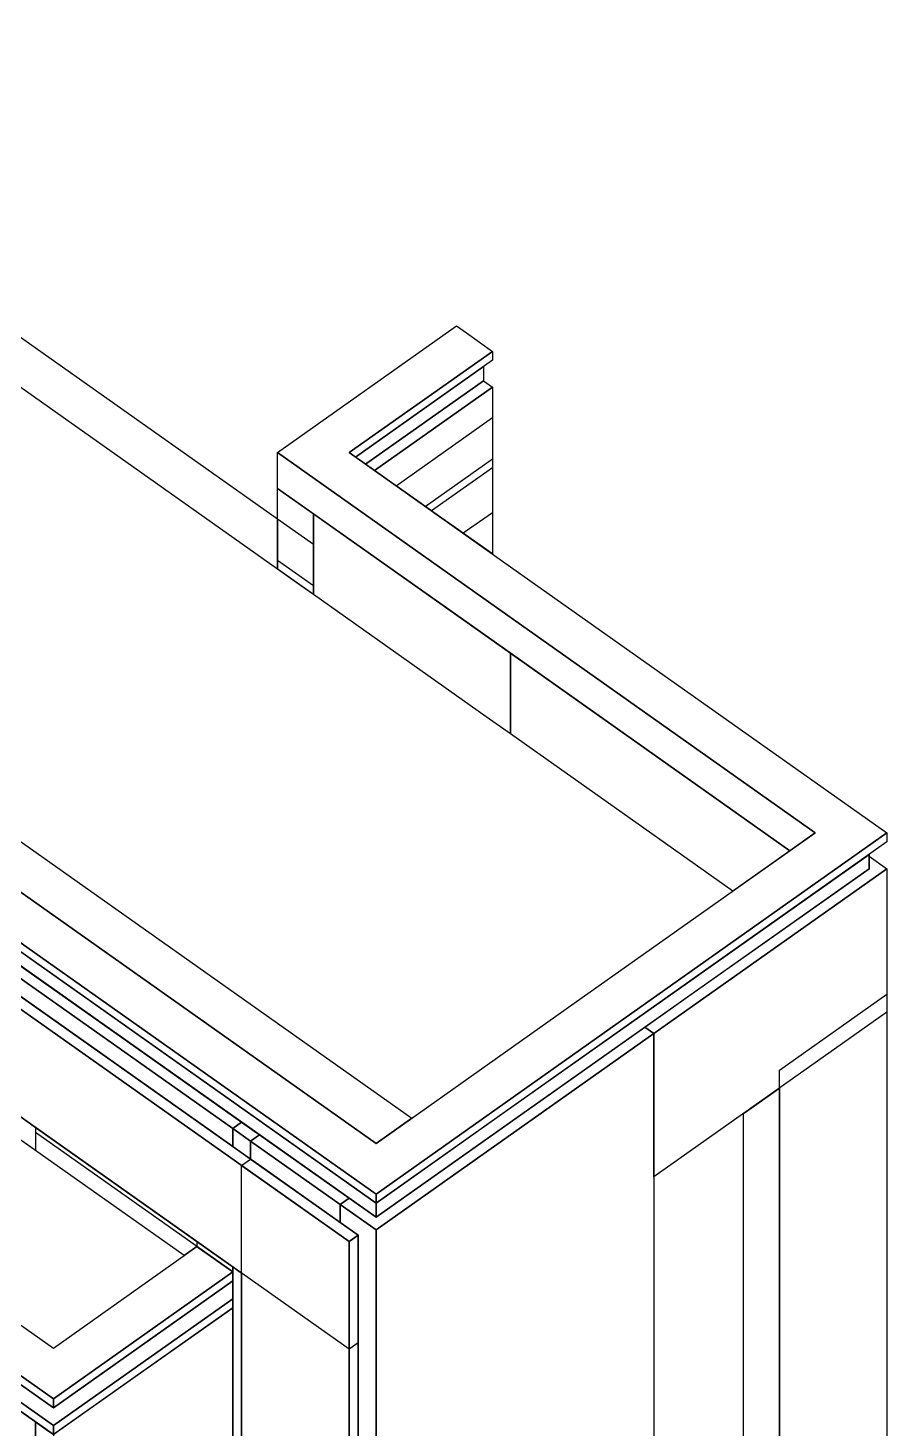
# Model space of a CAD drawing. Extents: x -38785 to -28638, y 2581 to 12867.
# Drawn here: x -32026 to -28638, y 6019 to 11542 of the extents above; entities that cross this region are included whole.
import ezdxf

# ---------------------------------------------------------------- set-up
doc = ezdxf.new("R2010")
doc.units = 0
doc.header["$LTSCALE"] = 1000
doc.header["$MEASUREMENT"] = 0
doc.layers.add('AE-FLOR', color=151, linetype='CONTINUOUS')

msp = doc.modelspace()

# ---------------------------------------------------------------- linework, layer by layer
at = {"layer": 'AE-FLOR', "linetype": 'Continuous'}
for points in [[(-36734.1974, 11441.9929), (-36592.7761, 11541.9929), (-30511.6577, 7241.9929), (-30653.0791, 7141.9929)], [(-36734.1974, 11441.9929), (-36592.7761, 11541.9929), (-30511.6577, 7241.9929), (-30653.0791, 7141.9929)], [(-36734.1974, 11441.9929), (-36592.7761, 11541.9929), (-30511.6577, 7241.9929), (-30653.0791, 7141.9929)], [(-36734.1974, 11441.9929), (-36592.7761, 11541.9929), (-30511.6577, 7241.9929), (-30653.0791, 7141.9929)], [(-36734.1974, 11441.9929), (-36592.7761, 11541.9929), (-30511.6577, 7241.9929), (-30653.0791, 7141.9929)], [(-37017.04, 11406.6374), (-37017.04, 11441.9928), (-30653.079, 6941.9928), (-30653.079, 6906.6374)], [(-37017.04, 11406.6374), (-37017.04, 11441.9928), (-30653.079, 6941.9928), (-30653.079, 6906.6374)], [(-37017.04, 11406.6374), (-37017.04, 11441.9928), (-30653.079, 6941.9928), (-30653.079, 6906.6374)], [(-37017.04, 11406.6374), (-37017.04, 11441.9928), (-30653.079, 6941.9928), (-30653.079, 6906.6374)], [(-37017.04, 11406.6374), (-37017.04, 11441.9928), (-30653.079, 6941.9928), (-30653.079, 6906.6374)], [(-36946.3293, 11300.5714), (-36946.3293, 11356.6374), (-33619.7456, 9004.3875), (-30653.079, 6906.6374), (-30653.079, 6850.5714)], [(-36946.3293, 11300.5714), (-36946.3293, 11356.6374), (-33619.7456, 9004.3875), (-30653.079, 6906.6374), (-30653.079, 6850.5714)], [(-36946.3293, 11300.5714), (-36946.3293, 11356.6374), (-33619.7456, 9004.3875), (-30653.079, 6906.6374), (-30653.079, 6850.5714)], [(-36946.3293, 11300.5714), (-36946.3293, 11356.6374), (-33619.7456, 9004.3875), (-30653.079, 6906.6374), (-30653.079, 6850.5714)], [(-36946.3293, 11300.5714), (-36946.3293, 11356.6374), (-33619.7456, 9004.3875), (-30653.079, 6906.6374), (-30653.079, 6850.5714)], [(-36981.6846, 11154.8607), (-36946.3292, 11179.8607), (-30723.7894, 6779.8606), (-30759.1448, 6754.8606)], [(-36981.6846, 11154.8607), (-36946.3292, 11179.8607), (-30723.7894, 6779.8606), (-30759.1448, 6754.8606)], [(-36981.6846, 11154.8607), (-36946.3292, 11179.8607), (-30723.7894, 6779.8606), (-30759.1448, 6754.8606)], [(-36981.6846, 11154.8607), (-36946.3292, 11179.8607), (-30723.7894, 6779.8606), (-30759.1448, 6754.8606)], [(-36981.6846, 11154.8607), (-36946.3292, 11179.8607), (-30723.7894, 6779.8606), (-30759.1448, 6754.8606)], [(-36981.6846, 10730.5966), (-36981.6846, 11154.8607), (-30759.1448, 6754.8606), (-30759.1448, 6330.5965)], [(-36981.6846, 10730.5966), (-36981.6846, 11154.8607), (-30759.1448, 6754.8606), (-30759.1448, 6330.5965)], [(-36981.6846, 10730.5966), (-36981.6846, 11154.8607), (-30759.1448, 6754.8606), (-30759.1448, 6330.5965)], [(-36981.6846, 10730.5966), (-36981.6846, 11154.8607), (-30759.1448, 6754.8606), (-30759.1448, 6330.5965)], [(-36981.6846, 10730.5966), (-36981.6846, 11154.8607), (-30759.1448, 6754.8606), (-30759.1448, 6330.5965)], [(-31042.0583, 9407.4303), (-33021.8865, 10807.3803), (-33021.8865, 11005.3632), (-31041.9876, 9605.3632), (-31041.9876, 9407.3803)], [(-37158.4618, 9834.8856), (-36451.3545, 10334.8859), (-36444.2835, 10329.886), (-36380.6438, 10284.8859), (-36372.7871, 10279.3304), (-36309.9331, 10234.8859), (-36875.6191, 9834.8856), (-31925.8704, 6334.8862), (-31360.1855, 6734.8858), (-31353.1144, 6729.8858), (-31289.4748, 6684.8858), (-31283.0466, 6680.3403), (-31218.7642, 6634.8858), (-31925.8715, 6134.8855)], [(-37158.4618, 9834.8856), (-36451.3545, 10334.8859), (-36444.2835, 10329.886), (-36380.6438, 10284.8859), (-36372.7871, 10279.3304), (-36309.9331, 10234.8859), (-36875.6191, 9834.8856), (-31925.8704, 6334.8862), (-31360.1855, 6734.8858), (-31353.1144, 6729.8858), (-31289.4748, 6684.8858), (-31283.0466, 6680.3403), (-31218.7642, 6634.8858), (-31925.8715, 6134.8855)], [(-37158.4618, 9834.8856), (-36451.3545, 10334.8859), (-36444.2835, 10329.886), (-36380.6438, 10284.8859), (-36372.7871, 10279.3304), (-36309.9331, 10234.8859), (-36875.6191, 9834.8856), (-31925.8704, 6334.8862), (-31360.1855, 6734.8858), (-31353.1144, 6729.8858), (-31289.4748, 6684.8858), (-31283.0466, 6680.3403), (-31218.7642, 6634.8858), (-31925.8715, 6134.8855)], [(-37158.4618, 9834.8856), (-36451.3545, 10334.8859), (-36444.2835, 10329.886), (-36380.6438, 10284.8859), (-36372.7871, 10279.3304), (-36309.9331, 10234.8859), (-36875.6191, 9834.8856), (-31925.8704, 6334.8862), (-31360.1855, 6734.8858), (-31353.1144, 6729.8858), (-31289.4748, 6684.8858), (-31283.0466, 6680.3403), (-31218.7642, 6634.8858), (-31925.8715, 6134.8855)], [(-37158.4618, 9834.8856), (-36451.3545, 10334.8859), (-36444.2835, 10329.886), (-36380.6438, 10284.8859), (-36372.7871, 10279.3304), (-36309.9331, 10234.8859), (-36875.6191, 9834.8856), (-31925.8704, 6334.8862), (-31360.1855, 6734.8858), (-31353.1144, 6729.8858), (-31289.4748, 6684.8858), (-31283.0466, 6680.3403), (-31218.7642, 6634.8858), (-31925.8715, 6134.8855)], [(-30734.9235, 9849.8656), (-30759.145, 9866.9928), (-30194.1667, 10266.4928), (-30194.1667, 10231.1374), (-30734.145, 9849.3151)], [(-30734.9235, 9849.8656), (-30759.145, 9866.9928), (-30194.1667, 10266.4928), (-30194.1667, 10231.1374), (-30734.145, 9849.3151)], [(-30734.9235, 9849.8656), (-30759.145, 9866.9928), (-30194.1667, 10266.4928), (-30194.1667, 10231.1374), (-30734.145, 9849.3151)], [(-30734.9235, 9849.8656), (-30759.145, 9866.9928), (-30194.1667, 10266.4928), (-30194.1667, 10231.1374), (-30734.145, 9849.3151)], [(-30734.9235, 9849.8656), (-30759.145, 9866.9928), (-30194.1667, 10266.4928), (-30194.1667, 10231.1374), (-30734.145, 9849.3151)], [(-30705.9301, 9829.3642), (-30734.145, 9849.3151), (-30400.0162, 10085.5798), (-30229.522, 10206.1374), (-30229.522, 10150.0714), (-30694.5003, 9821.2821)], [(-30705.9301, 9829.3642), (-30734.145, 9849.3151), (-30400.0162, 10085.5798), (-30229.522, 10206.1374), (-30229.522, 10150.0714), (-30694.5003, 9821.2821)], [(-30705.9301, 9829.3642), (-30734.145, 9849.3151), (-30400.0162, 10085.5798), (-30229.522, 10206.1374), (-30229.522, 10150.0714), (-30694.5003, 9821.2821)], [(-30705.9301, 9829.3642), (-30734.145, 9849.3151), (-30400.0162, 10085.5798), (-30229.522, 10206.1374), (-30229.522, 10150.0714), (-30694.5003, 9821.2821)], [(-30705.9301, 9829.3642), (-30734.145, 9849.3151), (-30400.0162, 10085.5798), (-30229.522, 10206.1374), (-30229.522, 10150.0714), (-30694.5003, 9821.2821)], [(-30694.5003, 9821.2821), (-30229.522, 10150.0714), (-30194.1665, 10125.0713), (-30659.1448, 9796.282)], [(-30328.3444, 9562.3708), (-30472.2327, 9664.1152), (-30627.8599, 9774.1602), (-30659.1448, 9796.282), (-30194.1665, 10125.0713), (-30194.1665, 9630.0966), (-30309.1448, 9548.7946)], [(-30434.147, 9637.1845), (-30493.4616, 9679.1262), (-30515.4992, 9694.7091), (-30574.1448, 9736.1779), (-30194.1665, 10004.8632), (-30194.1665, 9806.8733), (-30434.1448, 9637.183)], [(-37158.4618, 9799.5302), (-37158.4618, 9834.8856), (-31925.8715, 6134.8855), (-31925.8715, 6099.5301)], [(-37158.4618, 9799.5302), (-37158.4618, 9834.8856), (-31925.8715, 6134.8855), (-31925.8715, 6099.5301)], [(-37158.4618, 9799.5302), (-37158.4618, 9834.8856), (-31925.8715, 6134.8855), (-31925.8715, 6099.5301)], [(-37158.4618, 9799.5302), (-37158.4618, 9834.8856), (-31925.8715, 6134.8855), (-31925.8715, 6099.5301)], [(-37158.4618, 9799.5302), (-37158.4618, 9834.8856), (-31925.8715, 6134.8855), (-31925.8715, 6099.5301)], [(-30264.1702, 9175.5714), (-31041.9877, 9725.5714), (-31041.9877, 9866.9928), (-30264.1702, 9316.9928), (-28920.6673, 8366.9928), (-29020.6673, 8296.2821)], [(-30264.1702, 9175.5714), (-31041.9877, 9725.5714), (-31041.9877, 9866.9928), (-30264.1702, 9316.9928), (-28920.6673, 8366.9928), (-29020.6673, 8296.2821)], [(-30264.1702, 9175.5714), (-31041.9877, 9725.5714), (-31041.9877, 9866.9928), (-30264.1702, 9316.9928), (-28920.6673, 8366.9928), (-29020.6673, 8296.2821)], [(-30264.1702, 9175.5714), (-31041.9877, 9725.5714), (-31041.9877, 9866.9928), (-30264.1702, 9316.9928), (-28920.6673, 8366.9928), (-29020.6673, 8296.2821)], [(-30264.1702, 9175.5714), (-31041.9877, 9725.5714), (-31041.9877, 9866.9928), (-30264.1702, 9316.9928), (-28920.6673, 8366.9928), (-29020.6673, 8296.2821)], [(-30406.94, 9617.9462), (-30447.9187, 9646.9225), (-30449.4244, 9647.9873), (-30459.1448, 9654.8606), (-30194.1665, 9842.2286), (-30194.1665, 9467.4927)], [(-37158.4618, 9728.8195), (-37108.4618, 9764.1749), (-37058.4618, 9728.8195), (-33458.4617, 7183.2351), (-31925.8715, 6099.5301), (-31425.8707, 6453.084), (-31218.7642, 6599.5305), (-31218.7642, 6528.8198), (-31925.8715, 6028.8194)], [(-37158.4618, 9728.8195), (-37108.4618, 9764.1749), (-37058.4618, 9728.8195), (-33458.4617, 7183.2351), (-31925.8715, 6099.5301), (-31425.8707, 6453.084), (-31218.7642, 6599.5305), (-31218.7642, 6528.8198), (-31925.8715, 6028.8194)], [(-37158.4618, 9728.8195), (-37108.4618, 9764.1749), (-37058.4618, 9728.8195), (-33458.4617, 7183.2351), (-31925.8715, 6099.5301), (-31425.8707, 6453.084), (-31218.7642, 6599.5305), (-31218.7642, 6528.8198), (-31925.8715, 6028.8194)], [(-37158.4618, 9728.8195), (-37108.4618, 9764.1749), (-37058.4618, 9728.8195), (-33458.4617, 7183.2351), (-31925.8715, 6099.5301), (-31425.8707, 6453.084), (-31218.7642, 6599.5305), (-31218.7642, 6528.8198), (-31925.8715, 6028.8194)], [(-37158.4618, 9728.8195), (-37108.4618, 9764.1749), (-37058.4618, 9728.8195), (-33458.4617, 7183.2351), (-31925.8715, 6099.5301), (-31425.8707, 6453.084), (-31218.7642, 6599.5305), (-31218.7642, 6528.8198), (-31925.8715, 6028.8194)], [(-37158.4618, 9693.4642), (-37158.4618, 9728.8195), (-31925.8715, 6028.8194), (-31925.8715, 5993.4641)], [(-37158.4618, 9693.4642), (-37158.4618, 9728.8195), (-31925.8715, 6028.8194), (-31925.8715, 5993.4641)], [(-37158.4618, 9693.4642), (-37158.4618, 9728.8195), (-31925.8715, 6028.8194), (-31925.8715, 5993.4641)], [(-37158.4618, 9693.4642), (-37158.4618, 9728.8195), (-31925.8715, 6028.8194), (-31925.8715, 5993.4641)], [(-37158.4618, 9693.4642), (-37158.4618, 9728.8195), (-31925.8715, 6028.8194), (-31925.8715, 5993.4641)], [(-30951.0758, 9343.096), (-31041.9875, 9407.3803), (-31041.9876, 9725.5713), (-30900.5662, 9625.5713), (-30900.5662, 9307.3803)], [(-30218.6419, 8825.187), (-30900.5662, 9307.3803), (-30900.5662, 9625.5713), (-30122.7487, 9075.5713), (-30122.7487, 8757.3803)], [(-30900.5713, 9307.3839), (-31041.9875, 9407.3803), (-31041.9876, 9605.3632), (-30900.5662, 9505.3632), (-30900.5662, 9307.3803)], [(-31039.8123, 9405.8422), (-31041.9875, 9407.3803), (-31041.9876, 9442.7286), (-30900.5662, 9342.7286), (-30900.5662, 9307.3803)], [(-29596.823, 8385.4947), (-30122.7487, 8757.3803), (-30122.7487, 9075.5713), (-29020.6673, 8296.2821), (-29070.5377, 8261.0184), (-29245.6623, 8137.1866)], [(-29596.823, 8385.4947), (-30122.7487, 8757.3803), (-30122.7487, 9075.5713), (-29020.6673, 8296.2821), (-29070.5377, 8261.0184), (-29245.6623, 8137.1866)], [(-29596.823, 8385.4947), (-30122.7487, 8757.3803), (-30122.7487, 9075.5713), (-29020.6673, 8296.2821), (-29070.5377, 8261.0184), (-29245.6623, 8137.1866)], [(-29596.823, 8385.4947), (-30122.7487, 8757.3803), (-30122.7487, 9075.5713), (-29020.6673, 8296.2821), (-29070.5377, 8261.0184), (-29245.6623, 8137.1866)], [(-29596.823, 8385.4947), (-30122.7487, 8757.3803), (-30122.7487, 9075.5713), (-29020.6673, 8296.2821), (-29070.5377, 8261.0184), (-29245.6623, 8137.1866)], [(-30653.079, 6941.9928), (-29698.4848, 7616.9928), (-28637.8246, 8366.9928), (-28637.8246, 8331.6374), (-29698.4848, 7581.6374), (-30653.079, 6906.6374)], [(-30653.079, 6941.9928), (-29698.4848, 7616.9928), (-28637.8246, 8366.9928), (-28637.8246, 8331.6374), (-29698.4848, 7581.6374), (-30653.079, 6906.6374)], [(-30653.079, 6941.9928), (-29698.4848, 7616.9928), (-28637.8246, 8366.9928), (-28637.8246, 8331.6374), (-29698.4848, 7581.6374), (-30653.079, 6906.6374)], [(-30653.079, 6941.9928), (-29698.4848, 7616.9928), (-28637.8246, 8366.9928), (-28637.8246, 8331.6374), (-29698.4848, 7581.6374), (-30653.079, 6906.6374)], [(-30653.079, 6941.9928), (-29698.4848, 7616.9928), (-28637.8246, 8366.9928), (-28637.8246, 8331.6374), (-29698.4848, 7581.6374), (-30653.079, 6906.6374)], [(-30653.079, 6906.6374), (-30167.1735, 7250.2245), (-29733.8401, 7556.6374), (-29191.8686, 7939.8691), (-28708.5353, 8281.6374), (-28708.5354, 8225.5713), (-29733.8401, 7500.5714), (-30653.079, 6850.5714)], [(-30653.079, 6906.6374), (-30167.1735, 7250.2245), (-29733.8401, 7556.6374), (-29191.8686, 7939.8691), (-28708.5353, 8281.6374), (-28708.5354, 8225.5713), (-29733.8401, 7500.5714), (-30653.079, 6850.5714)], [(-30653.079, 6906.6374), (-30167.1735, 7250.2245), (-29733.8401, 7556.6374), (-29191.8686, 7939.8691), (-28708.5353, 8281.6374), (-28708.5354, 8225.5713), (-29733.8401, 7500.5714), (-30653.079, 6850.5714)], [(-30653.079, 6906.6374), (-30167.1735, 7250.2245), (-29733.8401, 7556.6374), (-29191.8686, 7939.8691), (-28708.5353, 8281.6374), (-28708.5354, 8225.5713), (-29733.8401, 7500.5714), (-30653.079, 6850.5714)], [(-30653.079, 6906.6374), (-30167.1735, 7250.2245), (-29733.8401, 7556.6374), (-29191.8686, 7939.8691), (-28708.5353, 8281.6374), (-28708.5354, 8225.5713), (-29733.8401, 7500.5714), (-30653.079, 6850.5714)], [(-29592.4188, 7600.5714), (-29397.9637, 7738.0719), (-28708.5354, 8225.5713), (-28708.5353, 8266.0476), (-28708.5353, 8275.5714), (-28637.8245, 8225.5713), (-29557.0633, 7575.5713)], [(-29592.4188, 7600.5714), (-29397.9637, 7738.0719), (-28708.5354, 8225.5713), (-28708.5353, 8266.0476), (-28708.5353, 8275.5714), (-28637.8245, 8225.5713), (-29557.0633, 7575.5713)], [(-29592.4188, 7600.5714), (-29397.9637, 7738.0719), (-28708.5354, 8225.5713), (-28708.5353, 8266.0476), (-28708.5353, 8275.5714), (-28637.8245, 8225.5713), (-29557.0633, 7575.5713)], [(-29592.4188, 7600.5714), (-29397.9637, 7738.0719), (-28708.5354, 8225.5713), (-28708.5353, 8266.0476), (-28708.5353, 8275.5714), (-28637.8245, 8225.5713), (-29557.0633, 7575.5713)], [(-29592.4188, 7600.5714), (-29397.9637, 7738.0719), (-28708.5354, 8225.5713), (-28708.5353, 8266.0476), (-28708.5353, 8275.5714), (-28637.8245, 8225.5713), (-29557.0633, 7575.5713)], [(-29557.0633, 7575.5713), (-28637.8245, 8225.5713), (-28637.8245, 7659.8859), (-29557.0633, 7009.8859)], [(-29557.0633, 7575.5713), (-28637.8245, 8225.5713), (-28637.8245, 7659.8859), (-29557.0633, 7009.8859)], [(-29557.0633, 7575.5713), (-28637.8245, 8225.5713), (-28637.8245, 7659.8859), (-29557.0633, 7009.8859)], [(-29557.0633, 7575.5713), (-28637.8245, 8225.5713), (-28637.8245, 7659.8859), (-29557.0633, 7009.8859)], [(-29557.0633, 7575.5713), (-28637.8245, 8225.5713), (-28637.8245, 7659.8859), (-29557.0633, 7009.8859)], [(-32138.0031, 7850.5713), (-32102.6477, 7875.5713), (-31643.0283, 7550.5713), (-31183.4088, 7225.5713), (-31218.7642, 7200.5713)], [(-32023.0982, 7698.6106), (-32120.3254, 7767.3606), (-32138.0031, 7779.8606), (-32138.0031, 7850.5713), (-31218.7642, 7200.5713), (-31218.7642, 7129.8606)], [(-29062.0886, 7430.5966), (-28637.8245, 7730.5966), (-28637.8245, 5644.6316), (-29062.0886, 5344.6316)], [(-30794.5002, 6900.5713), (-30759.1448, 6925.5713), (-30653.079, 6850.5714), (-30414.4294, 7019.3221), (-29592.4188, 7600.5714), (-29557.0633, 7575.5713), (-30653.0788, 6800.5713)], [(-30653.0788, 6800.5713), (-29557.0633, 7575.5713), (-29557.0633, 4994.6316), (-29557.0636, 5100.7048), (-29602.1082, 5068.8535), (-30511.6577, 4425.7048), (-30653.0788, 4325.7048)], [(-29203.5099, 5444.6316), (-29203.5099, 7259.8859), (-29186.7624, 7271.7282), (-29062.0886, 7359.8859), (-29062.0886, 5344.6316)], [(-32067.2923, 7164.1834), (-32067.2923, 7255.5965), (-31360.1847, 6755.5959), (-31360.1847, 6734.8864), (-31410.1795, 6699.5347)], [(-32067.2923, 7164.1834), (-32067.2923, 7255.5965), (-31360.1847, 6755.5959), (-31360.1847, 6734.8864), (-31410.1795, 6699.5347)], [(-32067.2923, 7164.1834), (-32067.2923, 7255.5965), (-31360.1847, 6755.5959), (-31360.1847, 6734.8864), (-31410.1795, 6699.5347)], [(-32067.2923, 7164.1834), (-32067.2923, 7255.5965), (-31360.1847, 6755.5959), (-31360.1847, 6734.8864), (-31410.1795, 6699.5347)], [(-32067.2923, 7164.1834), (-32067.2923, 7255.5965), (-31360.1847, 6755.5959), (-31360.1847, 6734.8864), (-31410.1795, 6699.5347)], [(-32067.2923, 7164.1847), (-32067.2923, 7255.5965), (-31996.58, 7205.5953), (-31996.58, 7114.1835)], [(-31996.5816, 7184.8858), (-31996.5816, 7114.1822), (-32001.5433, 7117.6906), (-32067.2923, 7164.1822), (-32067.2923, 7255.5965), (-32001.7593, 7209.2577), (-31252.419, 6679.3941), (-31218.7642, 6655.5965), (-31218.7642, 6634.8858)], [(-31218.7642, 7200.5713), (-31183.4088, 7225.5713), (-31124.4833, 7183.9046), (-31112.6982, 7175.5713), (-31148.0535, 7150.5713)], [(-31148.1365, 7079.9193), (-31216.8269, 7128.4907), (-31218.7642, 7129.8606), (-31218.7642, 7200.5713), (-31148.0535, 7150.5713), (-31148.0535, 7079.8606)], [(-31148.0535, 7150.5713), (-31112.6982, 7175.5713), (-30759.1448, 6925.5713), (-30794.5002, 6900.5713)], [(-30794.9153, 6830.1542), (-31138.3671, 7073.0113), (-31148.0535, 7079.8606), (-31148.0535, 7150.5713), (-30794.5002, 6900.5713), (-30794.5002, 6829.8606)], [(-31183.4088, 7054.8606), (-31148.0535, 7079.8606), (-30723.7894, 6779.8606), (-30759.1448, 6754.8606)], [(-31183.4088, 7054.8606), (-31148.0535, 7079.8606), (-30723.7894, 6779.8606), (-30759.1448, 6754.8606)], [(-31183.4088, 7054.8606), (-31148.0535, 7079.8606), (-30723.7894, 6779.8606), (-30759.1448, 6754.8606)], [(-31183.4088, 7054.8606), (-31148.0535, 7079.8606), (-30723.7894, 6779.8606), (-30759.1448, 6754.8606)], [(-31183.4088, 7054.8606), (-31148.0535, 7079.8606), (-30723.7894, 6779.8606), (-30759.1448, 6754.8606)], [(-31165.481, 4638.0277), (-31183.4088, 4650.7046), (-31183.4088, 7054.8606), (-30759.1448, 6754.8606), (-30759.1448, 4350.7046)], [(-31165.481, 4638.0277), (-31183.4088, 4650.7046), (-31183.4088, 7054.8606), (-30759.1448, 6754.8606), (-30759.1448, 4350.7046)], [(-31165.481, 4638.0277), (-31183.4088, 4650.7046), (-31183.4088, 7054.8606), (-30759.1448, 6754.8606), (-30759.1448, 4350.7046)], [(-31165.481, 4638.0277), (-31183.4088, 4650.7046), (-31183.4088, 7054.8606), (-30759.1448, 6754.8606), (-30759.1448, 4350.7046)], [(-31165.481, 4638.0277), (-31183.4088, 4650.7046), (-31183.4088, 7054.8606), (-30759.1448, 6754.8606), (-30759.1448, 4350.7046)], [(-30653.079, 4325.7047), (-30658.8911, 4329.8145), (-30723.7894, 4375.7046), (-30723.7894, 6779.8606), (-30790.4596, 6827.0035), (-30790.6256, 6827.1209), (-30794.5002, 6829.8606), (-30794.5002, 6900.5713), (-30653.0788, 6800.5713), (-30653.0788, 4219.6316)], [(-30759.1448, 6754.8606), (-30723.7894, 6779.8606), (-30723.7894, 6355.5965), (-30759.1448, 6330.5965)], [(-30759.1448, 6754.8606), (-30723.7894, 6779.8606), (-30723.7894, 4375.7046), (-30757.6508, 4351.761), (-30759.1448, 4350.7046)], [(-30759.1448, 6754.8606), (-30723.7894, 6779.8606), (-30723.7894, 6355.5965), (-30759.1448, 6330.5965)], [(-30759.1448, 6754.8606), (-30723.7894, 6779.8606), (-30723.7894, 4375.7046), (-30757.6508, 4351.761), (-30759.1448, 4350.7046)], [(-30759.1448, 6754.8606), (-30723.7894, 6779.8606), (-30723.7894, 6355.5965), (-30759.1448, 6330.5965)], [(-30759.1448, 6754.8606), (-30723.7894, 6779.8606), (-30723.7894, 4375.7046), (-30757.6508, 4351.761), (-30759.1448, 4350.7046)], [(-30759.1448, 6754.8606), (-30723.7894, 6779.8606), (-30723.7894, 6355.5965), (-30759.1448, 6330.5965)], [(-30759.1448, 6754.8606), (-30723.7894, 6779.8606), (-30723.7894, 4375.7046), (-30757.6508, 4351.761), (-30759.1448, 4350.7046)], [(-30759.1448, 6754.8606), (-30723.7894, 6779.8606), (-30723.7894, 6355.5965), (-30759.1448, 6330.5965)], [(-30759.1448, 6754.8606), (-30723.7894, 6779.8606), (-30723.7894, 4375.7046), (-30757.6508, 4351.761), (-30759.1448, 4350.7046)], [(-31925.8715, 6134.8855), (-31218.7642, 6634.8858), (-31218.7642, 6599.5305), (-31925.8715, 6099.5301)], [(-31925.8715, 6134.8855), (-31218.7642, 6634.8858), (-31218.7642, 6599.5305), (-31925.8715, 6099.5301)], [(-31925.8715, 6134.8855), (-31218.7642, 6634.8858), (-31218.7642, 6599.5305), (-31925.8715, 6099.5301)], [(-31925.8715, 6134.8855), (-31218.7642, 6634.8858), (-31218.7642, 6599.5305), (-31925.8715, 6099.5301)], [(-31925.8715, 6134.8855), (-31218.7642, 6634.8858), (-31218.7642, 6599.5305), (-31925.8715, 6099.5301)], [(-31218.7642, 4725.7046), (-31218.7642, 6655.5965), (-31203.8334, 6645.0388), (-31183.4088, 6630.5965), (-31183.4088, 4700.7046)], [(-31925.8715, 6028.8194), (-31218.7642, 6528.8198), (-31218.7642, 6493.4645), (-31925.8715, 5993.4641)], [(-31925.8715, 6028.8194), (-31218.7642, 6528.8198), (-31218.7642, 6493.4645), (-31925.8715, 5993.4641)], [(-31925.8715, 6028.8194), (-31218.7642, 6528.8198), (-31218.7642, 6493.4645), (-31925.8715, 5993.4641)], [(-31925.8715, 6028.8194), (-31218.7642, 6528.8198), (-31218.7642, 6493.4645), (-31925.8715, 5993.4641)], [(-31925.8715, 6028.8194), (-31218.7642, 6528.8198), (-31218.7642, 6493.4645), (-31925.8715, 5993.4641)], [(-31996.58, 6043.4626), (-31939.0404, 6002.7759), (-31925.8715, 5993.4641), (-31909.5736, 6004.9884), (-31689.5603, 6160.5613), (-31555.5566, 6255.3163), (-31218.7642, 6493.4645), (-31218.7642, 5825.7047), (-31855.1604, 5375.7046), (-31855.1604, 5365.091), (-31870.3215, 5353.6124), (-31880.8738, 5345.6231), (-31990.1388, 5262.8979), (-31991.3682, 5261.9671), (-31996.58, 5258.0212)], [(-32002.192, 5261.9895), (-32067.2923, 5308.0224), (-32067.2923, 6093.4637), (-32052.0612, 6082.6937), (-31996.58, 6043.4626), (-31996.58, 5258.0212)], [(-32067.2923, 5308.0199), (-32067.2923, 6093.4637), (-32022.9213, 6062.0887), (-31996.5816, 6043.4637), (-31996.5816, 5258.0199)], [(-31996.5816, 6043.4637), (-31982.0589, 6033.1946), (-31954.4399, 6013.665), (-31925.871, 5993.4645), (-31925.871, 5311.5554), (-31929.0895, 5309.1186), (-31931.9021, 5306.9892), (-31996.5816, 5258.0199)]]:
    msp.add_lwpolyline(points, close=True, dxfattribs=at)
msp.add_lwpolyline([(-36734.1973, 11441.9928), (-30653.079, 7141.9928), (-29839.9062, 7716.9928), (-28920.6673, 8366.9928), (-30264.1702, 9316.9928), (-31041.9877, 9866.9928), (-30335.588, 10366.4928), (-30296.89, 10339.1291), (-30194.1667, 10266.4928), (-30759.145, 9866.9928), (-30122.7489, 9416.9928), (-28637.8246, 8366.9928), (-29698.4848, 7616.9928), (-30653.079, 6941.9928), (-37017.04, 11441.9928)], dxfattribs=at)
msp.add_lwpolyline([(-36734.1973, 11441.9928), (-30653.079, 7141.9928), (-29839.9062, 7716.9928), (-28920.6673, 8366.9928), (-30264.1702, 9316.9928), (-31041.9877, 9866.9928), (-30335.588, 10366.4928), (-30296.89, 10339.1291), (-30194.1667, 10266.4928), (-30759.145, 9866.9928), (-30122.7489, 9416.9928), (-28637.8246, 8366.9928), (-29698.4848, 7616.9928), (-30653.079, 6941.9928), (-37017.04, 11441.9928)], dxfattribs=at)
msp.add_lwpolyline([(-36734.1973, 11441.9928), (-30653.079, 7141.9928), (-29839.9062, 7716.9928), (-28920.6673, 8366.9928), (-30264.1702, 9316.9928), (-31041.9877, 9866.9928), (-30335.588, 10366.4928), (-30296.89, 10339.1291), (-30194.1667, 10266.4928), (-30759.145, 9866.9928), (-30122.7489, 9416.9928), (-28637.8246, 8366.9928), (-29698.4848, 7616.9928), (-30653.079, 6941.9928), (-37017.04, 11441.9928)], dxfattribs=at)
msp.add_lwpolyline([(-36734.1973, 11441.9928), (-30653.079, 7141.9928), (-29839.9062, 7716.9928), (-28920.6673, 8366.9928), (-30264.1702, 9316.9928), (-31041.9877, 9866.9928), (-30335.588, 10366.4928), (-30296.89, 10339.1291), (-30194.1667, 10266.4928), (-30759.145, 9866.9928), (-30122.7489, 9416.9928), (-28637.8246, 8366.9928), (-29698.4848, 7616.9928), (-30653.079, 6941.9928), (-37017.04, 11441.9928)], dxfattribs=at)
msp.add_lwpolyline([(-36734.1973, 11441.9928), (-30653.079, 7141.9928), (-29839.9062, 7716.9928), (-28920.6673, 8366.9928), (-30264.1702, 9316.9928), (-31041.9877, 9866.9928), (-30335.588, 10366.4928), (-30296.89, 10339.1291), (-30194.1667, 10266.4928), (-30759.145, 9866.9928), (-30122.7489, 9416.9928), (-28637.8246, 8366.9928), (-29698.4848, 7616.9928), (-30653.079, 6941.9928), (-37017.04, 11441.9928)], dxfattribs=at)

doc.saveas('drawing.dxf')
